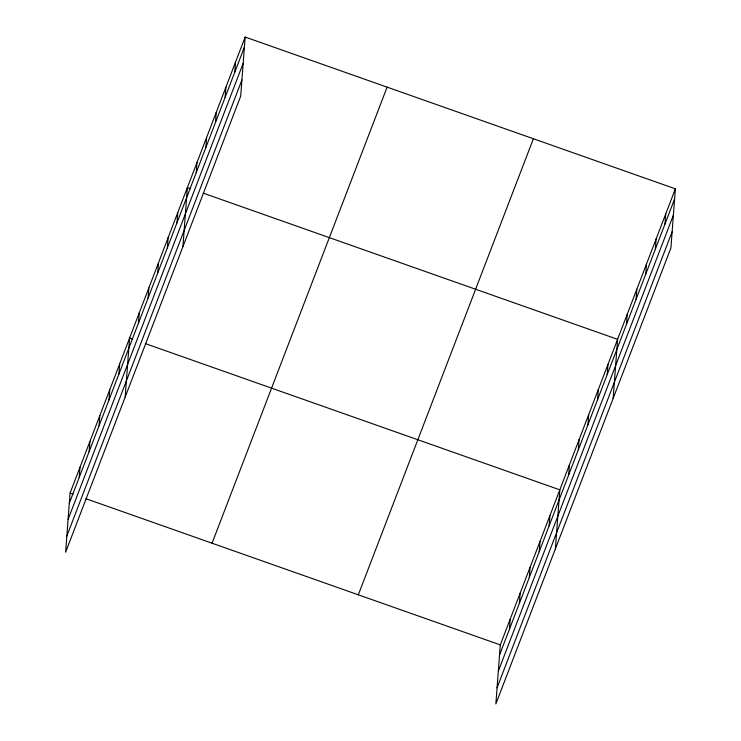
<?xml version="1.0" encoding="UTF-8"?>
<svg xmlns="http://www.w3.org/2000/svg" width="741" height="741" viewBox="0 0 741 741"><rect width="100%" height="100%" fill="white"/><g stroke="black" fill="none" stroke-linecap="round" stroke-linejoin="round"><path stroke-width="1.11" d="M245.151 37.05L70.071 493.117L65.634 552.165L240.705 96.098L245.151 37.05L675.366 188.835L670.929 247.883L495.849 703.95L500.295 644.902L675.366 188.835M79.231 477.417L79.991 467.275M89.152 451.575L89.911 441.423M99.072 425.723L99.831 415.581M108.992 399.881L109.751 389.738M118.912 374.038L119.681 363.896M125.155 397.102L129.601 338.053L132.75 339.165M138.465 323.113L139.225 312.971M148.089 298.03L148.858 287.888M157.722 272.947L158.481 262.805M167.355 247.865L168.114 237.722M176.979 222.782L177.738 212.639M182.934 246.596L187.371 187.547L190.53 188.668M196.235 172.616L197.004 162.464M205.868 147.524L206.628 137.381M215.492 122.441L216.261 112.299M225.125 97.358L225.885 87.216M234.758 72.275L235.518 62.133M509.447 629.202L510.216 619.059M519.376 603.359L520.136 593.217M529.296 577.517L530.056 567.374M539.216 551.675L539.976 541.532M549.137 525.832L549.896 515.68M555.38 548.886L559.816 489.838L145.375 343.62M568.68 474.898L569.449 464.755M578.313 449.815L579.073 439.672M587.946 424.732L588.706 414.59M597.57 399.649L598.339 389.507M607.203 374.566L607.963 364.424M613.15 398.389L617.596 339.341L203.145 193.114M626.46 324.401L627.219 314.258M636.093 299.318L636.852 289.175M645.717 274.235L646.476 264.092M655.35 249.152L656.109 239.01M664.973 224.069L665.742 213.927M69.311 503.259L244.382 47.192M68.098 519.395L243.168 63.328M66.847 536.021L241.918 79.963M212.046 543.209L387.117 87.142M358.32 594.81L533.39 138.752M499.527 655.044L674.606 198.986M498.313 671.189L673.393 215.122M497.063 687.815L672.143 231.748M70.071 493.117L73.229 494.228M85.845 498.684L500.295 644.902"/></g></svg>
